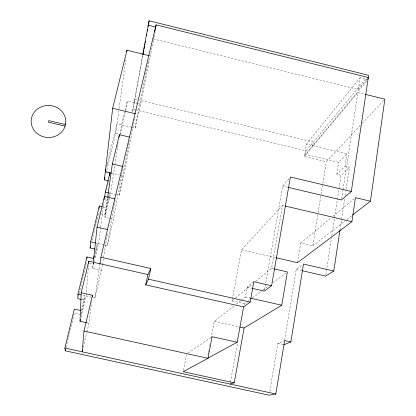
<?xml version="1.0" encoding="UTF-8"?>
<svg xmlns="http://www.w3.org/2000/svg" width="416" height="416" viewBox="0 0 416 416"><rect width="100%" height="100%" fill="white"/><g stroke="black" fill="none" stroke-linecap="round" stroke-linejoin="round"><path stroke-width="0.31" stroke-dasharray="2.08 1.56" d="M81.115 313.96L84.427 300.144L84.734 295.688L82.264 295.136M81.047 316.976L86.076 295.989L88.478 265.73M89.528 263.307L93.064 264.103L93.2 262.855M86.076 295.989L94.921 297.96L101.4 270.494L92.654 268.523L93.194 263.432M94.676 257.384L96.58 249.439L97.292 243.355L96.08 243.079M92.654 268.523L98.608 243.656L100.589 227.713M100.667 227.074L103.605 203.476M86.887 331.952L88.936 323.268L91.588 302.286M106.064 172.978L115.705 133.302L118.742 110.958M119.09 108.399L125.939 57.918M100.859 213.767L104.905 214.698L105.888 207.542L108.508 196.612M109.226 218.208L104.936 217.22L107.604 197.974M104.905 214.698L108.295 200.559L109.382 192.972L108.654 196.009M94.921 297.96L99.97 263.739M109.767 197.054L110.672 193.274L118.253 142.34M115.705 133.302L120.125 134.352L121.566 124.826L127.317 101.031L137.696 103.527M341.713 198.682L342.976 190.367M343.075 189.727L357.869 92.529L364.77 94.229M153.291 38.927L358.327 89.518L360.131 77.678L367.879 79.596L305.5 154.326L338.681 162.287L346.928 153.899L306.41 144.144L304.325 156.494L326.3 161.756L360.454 125.252M339.976 230.058L344.812 198.042M345.202 195.484L345.779 191.641M346.169 189.077L349.456 167.305L345.041 166.249L336.814 174.299L341.099 175.318L349.456 167.305M325.796 274.789L331.422 238.212M331.817 235.643L338.926 189.436M339.024 188.796L341.099 175.318M345.041 166.249L346.928 153.899M336.814 174.299L338.681 162.287M125.71 111.212L127.317 101.031M297.476 262.688L300.711 243.058L312.827 245.866L318.032 213.366M318.136 212.732L320.991 194.891M321.095 194.256L322.728 184.059M322.832 183.425L326.3 161.756M101.4 270.494L102.232 265.392M102.336 264.753L107.427 233.501M284.554 340.345L296.265 269.344L302.474 264.831M269.802 391.368L277.805 343.486L284.066 340.813M312.728 145.668L313.331 142.059L139.417 100.136M305.5 154.326L306.093 150.821L366.465 77.761M104.796 245.066L107.271 245.627L114.78 202.171M114.889 201.531L115.222 199.612M255.549 281.518L271.565 268.32L282.511 205.395L284.404 205.842M264.545 289.827L282.714 186.056L289.182 178.443M142.693 54.995L132.439 112.169L142.906 55.162M107.271 245.627L113.516 219.19L122.117 171.574M122.231 170.94L122.574 169.036M122.689 168.402L123.032 166.494M241.337 300.206L245.414 297.014L247.198 287.212L253.833 281.7M230.464 382.132L237.52 343.262M244.457 305.027L244.691 303.753L247.811 301.428M115.528 194.397L119.168 195.244L129.386 140.4M244.691 303.753L232.024 300.903L241.54 249.824L282.511 205.395M119.168 195.244L123.713 175.994L134.576 118.851M207.917 354.744L208.281 352.851M208.4 352.222L208.759 350.334M209.482 346.549L209.846 344.661M211.052 338.359L214.308 321.339L234.198 305.786M131.362 127.161L135.034 128.034L147.805 63.336M147.93 62.702L148.304 60.798M183.43 370.427L186.566 354.65M135.034 128.034L140.65 104.239L154.071 37.227M154.196 36.598L155.08 32.172M83.221 347.469L86.736 332.576M134.144 102.674L135.002 99.07L138.783 99.986M81.156 310.606L84.734 295.688M95.176 252.184L97.292 243.355M93.064 264.103L93.356 262.881M104.936 217.22L109.616 197.683M65.988 347.667L74.355 313.128L80.964 314.59M78.452 296.197L78.905 294.336M79.056 293.712L86.58 262.642M91.967 240.396L98.545 213.231L100.282 213.632M106.626 190.304L107.531 186.566M107.682 185.942L108.883 180.96M120.125 134.352L125.408 112.466M106.558 166.644L107.021 164.752M107.177 164.122L117.005 123.734L130.749 127.015M306.41 144.144L360.131 77.678M358.327 89.518L367.91 77.99M304.325 156.494L357.869 92.529M362.227 123.354L384.847 99.174M300.711 243.058L331.063 217.875M333.055 216.226L354.453 198.479M232.024 300.903L235.03 298.428M235.529 298.012L252.543 283.993M236.236 304.195L240.828 300.607M312.827 245.866L344.942 220.964M346.98 219.383L352.076 215.431M248.331 301.038L249.371 300.264M252.496 297.934L262.387 290.566M262.907 290.176L268.632 285.906M272.792 282.802L287.368 271.939M188.276 352.94L212.077 336.7M86.554 322.743L88.936 323.268M82.035 299.614L84.427 300.144M277.805 343.486L283.218 344.687M214.308 321.339L239.034 326.862M245.414 297.014L250.432 298.147M98.608 243.656L104.177 244.925M95.41 249.174L96.58 249.439M247.198 287.212L251.477 288.184M296.265 269.344L301.881 270.634M271.565 268.32L273.458 268.757M102.898 206.851L105.888 207.542M109.84 218.348L113.516 219.19M241.54 249.824L275.475 257.629M110.672 193.274L114.92 194.256M104.936 199.779L108.295 200.559M111.228 173.072L119.345 174.975M119.969 175.12L123.713 175.994M282.714 186.056L287.773 187.252M138.284 103.672L140.65 104.239M133.162 109.294L135.054 109.751M135.689 109.902L306.093 150.821"/><path stroke-width="0.62" d="M94.266 255.965L93.662 258.487L86.96 256.968L77.932 294.174L77.854 298.683L81.437 299.484M86.554 322.743L80.012 321.298L81.214 292.781L88.832 261.227L147.95 274.581L150.784 268.502L100.932 257.208L156.088 24.872L368.311 77.506L351.322 191.485L341.515 199.961L288.408 187.398M86.876 258.232L86.96 256.968M88.681 263.156L88.832 261.227M94.822 249.038L90.132 247.972L90.631 241.842L99.315 206.024L102.305 206.716M81.214 292.781L92.472 295.292L83.99 331.058L82.196 351.811L82.638 349.95M93.33 262.158L97.063 227.157L104.473 196.456L114.728 198.838M99.06 208.426L99.315 206.024M108.321 180.825L104.38 179.91L112.668 108.285L126.979 50.248L149.308 55.723M104.078 199.649L104.473 196.456M104.692 197.111L105.331 192.031L109.98 172.78L109.559 175.926M92.31 296.561L92.472 295.292M126.807 51.527L126.979 50.248M107.692 197.335L112.32 163.977L119.392 134.696L129.355 137.067M352.586 215.036L370.427 201.204L384.847 99.174L365.399 94.385M276.104 257.774L297.476 262.688L351.91 221.692L355.446 197.652L370.427 201.204M99.97 263.739L100.932 257.208M119.012 137.244L119.392 134.696M367.973 78.983L368.524 75.27L149.094 20.8L142.808 54.361M302.505 270.774L325.603 276.073L333.783 271.04L339.976 230.058M283.816 344.822L290.846 341.952L303.508 264.077L333.783 271.04M80.532 310.466L74.318 309.093L64.87 348.036L65.229 350.808L269.162 395.2L275.824 394.004L284.632 340.569L290.846 341.952M239.668 327.002L244.109 327.99L281.772 305.23L287.368 271.939L274.092 268.902M252.091 288.324L264.321 291.096L271.606 285.74L290.399 177.018L351.322 191.485M207.761 358.218L237.193 342.269L243.625 306.888L250.172 302.094L253.833 281.7L271.606 285.74M143.021 54.527L143.712 50.71M143.941 49.436L144.513 46.254M144.742 44.98L144.971 43.711M145.2 42.437L145.428 41.163M146.458 35.438L146.687 34.164M147.259 30.982L147.493 29.708M148.065 26.525L149.094 20.8M230.116 384.046L234.229 382.824L244.109 327.99M234.229 382.824L183.175 371.691L207.953 358.301L212.077 336.7L237.193 342.269M154.752 31.595L156.088 24.872M243.625 306.888L145.699 284.856L147.95 274.581M145.699 284.856L148.46 279.157L150.784 268.502M80.012 321.298L80.46 319.446M65.229 350.808L65.53 349.549M90.132 247.972L90.438 246.709M105.945 169.166L105.331 171.694L111.228 173.072M104.38 179.91L104.993 177.388M64.87 348.036L275.824 394.004M83.99 331.058L207.953 358.301M77.932 294.174L81.026 294.861M250.432 298.147L281.772 305.23M148.46 279.157L250.172 302.094M90.631 241.842L95.477 242.944M97.063 227.157L107.437 229.533M105.331 192.031L108.805 192.837M112.32 163.977L123.032 166.494M285.038 205.988L351.91 221.692M65.494 124.582L48.75 120.609L48.334 122.164L65.083 126.136M112.668 108.285L135.538 113.771M148.054 25.121L156.094 27.113M65.733 123.313L64.667 127.364A17.342 16.021 2.8 0 1 35.989 132.486A17.342 16.021 2.8 0 1 42.89 106.267A17.342 16.021 2.8 0 1 65.733 123.313"/></g></svg>
